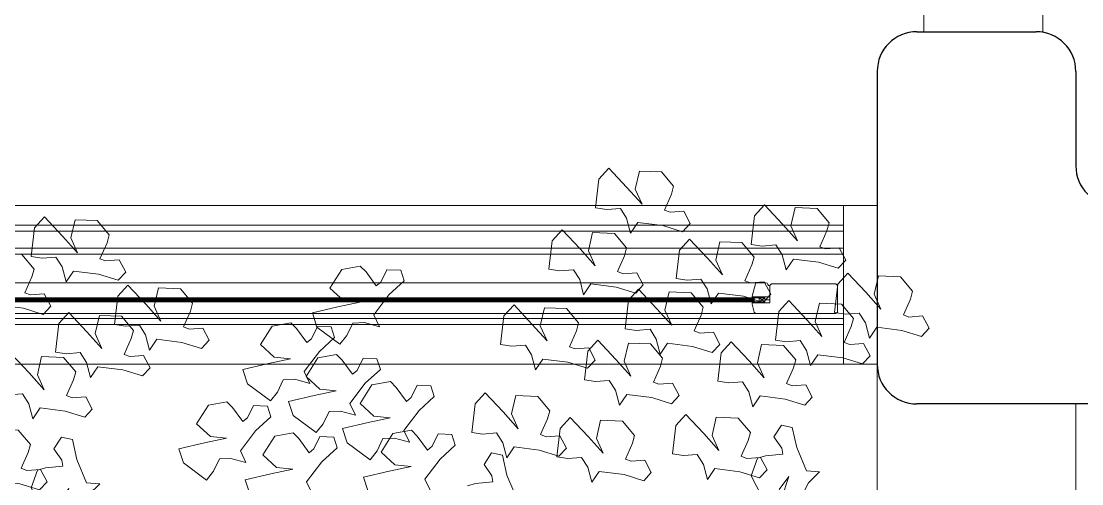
# Model space of a CAD drawing. Header units: metres. Extents: x -44 to 358, y -286 to 66.
# Drawn here: x 129.806 to 130.874, y -90.946 to -90.48 of the extents above; entities that cross this region are included whole.
import ezdxf

# ---------------------------------------------------------------- set-up
doc = ezdxf.new("R2010")
doc.units = ezdxf.units.M
doc.header["$LTSCALE"] = 0.3
for name, color, linetype, lineweight in [('A-DOOR', 7, 'Continuous', 5), ('A-WALL', 7, 'Continuous', 30), ('ARBOLES', 86, 'Continuous', 0), ('baños', 141, 'Continuous', 0), ('Columnas', 7, 'Continuous', 18), ('cristales', 131, 'Continuous', 0), ('muros bajitos', 252, 'Continuous', 5)]:
    doc.layers.add(name, color=color, linetype=linetype, lineweight=lineweight)

# ---------------------------------------------------------------- blocks, each defined once
blk = doc.blocks.new('TREES')
at = {"layer": 'ARBOLES', "color": 252, "true_color": 0x8da178}
for p, q in [((-0.02161, 0.17486), (-0.02471, 0.17078)), ((-0.01485, 0.16891), (-0.02161, 0.17486)), ((-0.01112, 0.1749), (-0.01194, 0.16854)), ((-0.00358, 0.17531), (-0.01112, 0.1749)), ((0.00101, 0.17078), (-0.00358, 0.17531)), ((-0.02471, 0.17078), (-0.02491, 0.16095)), ((-0.00918, 0.16367), (-0.01485, 0.16891)), ((-0.01194, 0.16854), (-0.00918, 0.16367)), ((-0.00134, 0.16237), (0.00054, 0.16802)), ((0.00054, 0.16802), (0.00101, 0.17078)), ((0.0432, 0.16738), (0.04237, 0.16102)), ((0.05074, 0.16779), (0.0432, 0.16738)), ((0.05533, 0.16326), (0.05074, 0.16779)), ((0.03271, 0.16734), (0.02961, 0.16326)), ((0.03947, 0.16139), (0.03271, 0.16734)), ((-0.02491, 0.16095), (-0.02107, 0.16073)), ((-0.02107, 0.16073), (-0.01644, 0.16153)), ((-0.01644, 0.16153), (-0.014, 0.1584)), ((0.00066, 0.16182), (-0.00134, 0.16237)), ((0.00528, 0.16262), (0.00066, 0.16182)), ((0.00788, 0.15862), (0.00528, 0.16262)), ((0.02961, 0.16326), (0.02941, 0.15343)), ((0.04514, 0.15615), (0.03947, 0.16139)), ((0.04237, 0.16102), (0.04514, 0.15615)), ((0.05297, 0.15485), (0.05486, 0.1605)), ((0.05486, 0.1605), (0.05533, 0.16326)), ((-0.014, 0.1584), (-0.01216, 0.15338)), ((-0.01216, 0.15338), (-0.01, 0.1573)), ((-0.01, 0.1573), (-0.00136, 0.15702)), ((-0.00136, 0.15702), (0.00556, 0.15556)), ((0.00556, 0.15556), (0.00788, 0.15862)), ((0.00817, 0.15327), (0.00508, 0.14919)), ((0.01493, 0.14732), (0.00817, 0.15327)), ((0.01866, 0.15331), (0.01784, 0.14695)), ((0.0262, 0.15372), (0.01866, 0.15331)), ((0.03079, 0.14919), (0.0262, 0.15372)), ((0.02941, 0.15343), (0.03325, 0.15321)), ((0.03325, 0.15321), (0.03788, 0.15401)), ((0.03788, 0.15401), (0.04032, 0.15089)), ((0.05497, 0.1543), (0.05297, 0.15485)), ((0.0596, 0.1551), (0.05497, 0.1543)), ((0.0622, 0.1511), (0.0596, 0.1551)), ((-0.03565, 0.15233), (-0.03874, 0.14824)), ((-0.02889, 0.14637), (-0.03565, 0.15233)), ((-0.02516, 0.15237), (-0.02598, 0.146)), ((-0.01762, 0.15277), (-0.02516, 0.15237)), ((-0.01303, 0.14824), (-0.01762, 0.15277)), ((0.00508, 0.14919), (0.00487, 0.13936)), ((0.03033, 0.14643), (0.03079, 0.14919)), ((0.04032, 0.15089), (0.04215, 0.14586)), ((0.04215, 0.14586), (0.04432, 0.14978)), ((0.04432, 0.14978), (0.05296, 0.1495)), ((0.05296, 0.1495), (0.05988, 0.14804)), ((0.05988, 0.14804), (0.0622, 0.1511)), ((-0.03874, 0.14824), (-0.03895, 0.13841)), ((-0.02321, 0.14113), (-0.02889, 0.14637)), ((-0.02598, 0.146), (-0.02321, 0.14113)), ((-0.01349, 0.14549), (-0.01303, 0.14824)), ((0.02061, 0.14208), (0.01493, 0.14732)), ((0.01784, 0.14695), (0.02061, 0.14208)), ((0.02844, 0.14078), (0.03033, 0.14643)), ((0.06337, 0.1467), (0.06028, 0.14261)), ((0.07013, 0.14075), (0.06337, 0.1467)), ((0.07386, 0.14674), (0.07304, 0.14037)), ((0.0814, 0.14715), (0.07386, 0.14674)), ((0.08599, 0.14262), (0.0814, 0.14715)), ((-0.01538, 0.13983), (-0.01349, 0.14549)), ((0.06028, 0.14261), (0.06008, 0.13278)), ((0.08553, 0.13986), (0.08599, 0.14262)), ((-0.03895, 0.13841), (-0.0351, 0.1382)), ((-0.0351, 0.1382), (-0.03048, 0.139)), ((-0.03048, 0.139), (-0.02803, 0.13587)), ((-0.01338, 0.13928), (-0.01538, 0.13983)), ((-0.00875, 0.14008), (-0.01338, 0.13928)), ((-0.00616, 0.13608), (-0.00875, 0.14008)), ((0.00487, 0.13936), (0.00872, 0.13914)), ((0.00872, 0.13914), (0.01334, 0.13994)), ((0.01334, 0.13994), (0.01579, 0.13681)), ((0.03044, 0.14023), (0.02844, 0.14078)), ((0.03507, 0.14103), (0.03044, 0.14023)), ((0.03766, 0.13703), (0.03507, 0.14103)), ((0.07581, 0.13551), (0.07013, 0.14075)), ((0.07304, 0.14037), (0.07581, 0.13551)), ((0.08364, 0.13421), (0.08553, 0.13986)), ((-0.02803, 0.13587), (-0.0262, 0.13084)), ((-0.0262, 0.13084), (-0.02404, 0.13476)), ((-0.02404, 0.13476), (-0.01539, 0.13448)), ((-0.00847, 0.13303), (-0.00616, 0.13608)), ((0.01044, 0.13493), (0.0029, 0.13452)), ((0.01502, 0.1304), (0.01044, 0.13493)), ((0.01579, 0.13681), (0.01762, 0.13179)), ((0.01762, 0.13179), (0.01978, 0.13571)), ((0.01978, 0.13571), (0.02843, 0.13543)), ((0.02843, 0.13543), (0.03535, 0.13397)), ((0.03535, 0.13397), (0.03766, 0.13703)), ((0.04409, 0.13543), (0.04099, 0.13135)), ((0.05085, 0.12948), (0.04409, 0.13543)), ((0.05458, 0.13547), (0.05376, 0.12911)), ((0.06212, 0.13588), (0.05458, 0.13547)), ((0.06671, 0.13135), (0.06212, 0.13588)), ((-0.10965, 0.13172), (-0.11306, 0.12498)), ((-0.10343, 0.13343), (-0.10965, 0.13172)), ((-0.10127, 0.13165), (-0.10343, 0.13343)), ((-0.09732, 0.12719), (-0.10127, 0.13165)), ((-0.09422, 0.13305), (-0.09584, 0.12864)), ((-0.08946, 0.1333), (-0.09422, 0.13305)), ((-0.08797, 0.12976), (-0.08946, 0.1333)), ((-0.01539, 0.13448), (-0.00847, 0.13303)), ((-0.00759, 0.13449), (-0.01069, 0.1304)), ((-0.00083, 0.12853), (-0.00759, 0.13449)), ((0.0029, 0.13452), (0.00207, 0.12816)), ((0.04099, 0.13135), (0.04079, 0.12152)), ((0.06008, 0.13278), (0.06392, 0.13257)), ((0.06392, 0.13257), (0.06855, 0.13337)), ((0.06624, 0.12859), (0.06671, 0.13135)), ((0.06855, 0.13337), (0.07099, 0.13024)), ((0.08564, 0.13366), (0.08364, 0.13421)), ((0.09027, 0.13446), (0.08564, 0.13366)), ((0.09286, 0.13046), (0.09027, 0.13446)), ((-0.09584, 0.12864), (-0.09732, 0.12719)), ((-0.0927, 0.1245), (-0.08797, 0.12976)), ((-0.01069, 0.1304), (-0.01089, 0.12057)), ((0.00484, 0.12329), (-0.00083, 0.12853)), ((0.00207, 0.12816), (0.00484, 0.12329)), ((0.01267, 0.12199), (0.01456, 0.12764)), ((0.01456, 0.12764), (0.01502, 0.1304)), ((0.05652, 0.12424), (0.05085, 0.12948)), ((0.05376, 0.12911), (0.05652, 0.12424)), ((0.06436, 0.12294), (0.06624, 0.12859)), ((0.07099, 0.13024), (0.07282, 0.12521)), ((0.07282, 0.12521), (0.07499, 0.12914)), ((0.07499, 0.12914), (0.08363, 0.12886)), ((0.08363, 0.12886), (0.09055, 0.1274)), ((0.09055, 0.1274), (0.09286, 0.13046)), ((-0.11306, 0.12498), (-0.10796, 0.12109)), ((-0.09726, 0.11716), (-0.0927, 0.1245)), ((-0.04966, 0.12511), (-0.05276, 0.12102)), ((-0.0429, 0.11916), (-0.04966, 0.12511)), ((-0.03917, 0.12515), (-0.04, 0.11878)), ((-0.03163, 0.12556), (-0.03917, 0.12515)), ((-0.02704, 0.12103), (-0.03163, 0.12556)), ((-0.10236, 0.12105), (-0.10974, 0.11876)), ((-0.10796, 0.12109), (-0.10236, 0.12105)), ((-0.05276, 0.12102), (-0.05296, 0.11119)), ((-0.02751, 0.11827), (-0.02704, 0.12103)), ((-0.01089, 0.12057), (-0.00705, 0.12035)), ((-0.00705, 0.12035), (-0.00242, 0.12116)), ((-0.00242, 0.12116), (0.00002, 0.11803)), ((0.01467, 0.12144), (0.01267, 0.12199)), ((0.0193, 0.12224), (0.01467, 0.12144)), ((0.02189, 0.11824), (0.0193, 0.12224)), ((0.04079, 0.12152), (0.04463, 0.1213)), ((0.04463, 0.1213), (0.04926, 0.1221)), ((0.04926, 0.1221), (0.0517, 0.11897)), ((0.06636, 0.12239), (0.06436, 0.12294)), ((0.07098, 0.12319), (0.06636, 0.12239)), ((0.07358, 0.11919), (0.07098, 0.12319)), ((-0.10974, 0.11876), (-0.11827, 0.11588)), ((-0.09494, 0.11332), (-0.09726, 0.11716)), ((-0.03723, 0.11392), (-0.0429, 0.11916)), ((-0.04, 0.11878), (-0.03723, 0.11392)), ((-0.0294, 0.11262), (-0.02751, 0.11827)), ((0.00002, 0.11803), (0.00185, 0.113)), ((0.00185, 0.113), (0.00402, 0.11692)), ((0.00402, 0.11692), (0.01266, 0.11664)), ((0.01266, 0.11664), (0.01958, 0.11519)), ((0.01958, 0.11519), (0.02189, 0.11824)), ((0.02569, 0.11947), (0.02259, 0.11538)), ((0.03245, 0.11351), (0.02569, 0.11947)), ((0.03618, 0.11951), (0.03536, 0.11314)), ((0.04372, 0.11991), (0.03618, 0.11951)), ((0.04831, 0.11538), (0.04372, 0.11991)), ((0.0517, 0.11897), (0.05354, 0.11394)), ((0.05354, 0.11394), (0.0557, 0.11787)), ((0.0557, 0.11787), (0.06434, 0.11759)), ((0.06434, 0.11759), (0.07126, 0.11613)), ((0.07126, 0.11613), (0.07358, 0.11919)), ((-0.11827, 0.11588), (-0.11628, 0.11116)), ((-0.10577, 0.10929), (-0.10414, 0.11369)), ((-0.10414, 0.11369), (-0.10021, 0.11425)), ((-0.10021, 0.11425), (-0.09494, 0.11332)), ((-0.02277, 0.11287), (-0.0274, 0.11207)), ((-0.01986, 0.11572), (-0.02296, 0.11163)), ((-0.02017, 0.10887), (-0.02277, 0.11287)), ((-0.0131, 0.10977), (-0.01986, 0.11572)), ((-0.00937, 0.11576), (-0.01019, 0.10939)), ((-0.00183, 0.11616), (-0.00937, 0.11576)), ((0.00276, 0.11163), (-0.00183, 0.11616)), ((0.02259, 0.11538), (0.02239, 0.10555)), ((0.03812, 0.10827), (0.03245, 0.11351)), ((0.03536, 0.11314), (0.03812, 0.10827)), ((0.04784, 0.11263), (0.04831, 0.11538)), ((-0.13157, 0.11013), (-0.13498, 0.10339)), ((-0.12535, 0.11184), (-0.13157, 0.11013)), ((-0.12319, 0.11006), (-0.12535, 0.11184)), ((-0.11924, 0.1056), (-0.12319, 0.11006)), ((-0.11614, 0.11146), (-0.11776, 0.10705)), ((-0.11628, 0.11116), (-0.10787, 0.10607)), ((-0.11138, 0.11171), (-0.11614, 0.11146)), ((-0.10989, 0.10817), (-0.11138, 0.11171)), ((-0.10787, 0.10607), (-0.10577, 0.10929)), ((-0.05296, 0.11119), (-0.04912, 0.11098)), ((-0.04912, 0.11098), (-0.04449, 0.11178)), ((-0.04449, 0.11178), (-0.04205, 0.10865)), ((-0.0274, 0.11207), (-0.0294, 0.11262)), ((-0.02296, 0.11163), (-0.02316, 0.1018)), ((-0.00743, 0.10452), (-0.0131, 0.10977)), ((-0.01019, 0.10939), (-0.00743, 0.10452)), ((0.00229, 0.10888), (0.00276, 0.11163)), ((0.04596, 0.10697), (0.04784, 0.11263)), ((-0.11776, 0.10705), (-0.11924, 0.1056)), ((-0.11462, 0.10291), (-0.10989, 0.10817)), ((-0.04205, 0.10865), (-0.04022, 0.10362)), ((-0.04022, 0.10362), (-0.03805, 0.10755)), ((-0.03805, 0.10755), (-0.02941, 0.10727)), ((-0.02941, 0.10727), (-0.02249, 0.10581)), ((-0.02249, 0.10581), (-0.02017, 0.10887)), ((0.00041, 0.10322), (0.00229, 0.10888)), ((0.02239, 0.10555), (0.02623, 0.10534)), ((0.02623, 0.10534), (0.03086, 0.10614)), ((0.03086, 0.10614), (0.0333, 0.10301)), ((0.04795, 0.10642), (0.04596, 0.10697)), ((0.05258, 0.10722), (0.04795, 0.10642)), ((0.05518, 0.10322), (0.05258, 0.10722)), ((-0.13498, 0.10339), (-0.12988, 0.0995)), ((-0.11918, 0.09557), (-0.11462, 0.10291)), ((-0.10869, 0.10246), (-0.11491, 0.10075)), ((-0.10654, 0.10068), (-0.10869, 0.10246)), ((-0.09949, 0.10209), (-0.10111, 0.09768)), ((-0.09473, 0.10233), (-0.09949, 0.10209)), ((-0.09324, 0.0988), (-0.09473, 0.10233)), ((-0.01932, 0.10159), (-0.01469, 0.10239)), ((-0.01469, 0.10239), (-0.01225, 0.09926)), ((0.0024, 0.10267), (0.00041, 0.10322)), ((0.00703, 0.10347), (0.0024, 0.10267)), ((0.00963, 0.09947), (0.00703, 0.10347)), ((0.0333, 0.10301), (0.03514, 0.09798)), ((0.03514, 0.09798), (0.0373, 0.1019)), ((0.0373, 0.1019), (0.04594, 0.10162)), ((0.05286, 0.10017), (0.05518, 0.10322)), ((-0.12428, 0.09946), (-0.13166, 0.09717)), ((-0.12988, 0.0995), (-0.12428, 0.09946)), ((-0.11491, 0.10075), (-0.11833, 0.09402)), ((-0.10259, 0.09622), (-0.10654, 0.10068)), ((-0.09796, 0.09354), (-0.09324, 0.0988)), ((-0.02316, 0.1018), (-0.01932, 0.10159)), ((-0.01225, 0.09926), (-0.01041, 0.09423)), ((0.00731, 0.09642), (0.00963, 0.09947)), ((0.04594, 0.10162), (0.05286, 0.10017)), ((-0.13166, 0.09717), (-0.14019, 0.09429)), ((-0.11686, 0.09173), (-0.11918, 0.09557)), ((-0.10111, 0.09768), (-0.10259, 0.09622)), ((-0.08941, 0.09494), (-0.09563, 0.09324)), ((-0.08726, 0.09316), (-0.08941, 0.09494)), ((-0.07545, 0.09481), (-0.08021, 0.09457)), ((-0.07396, 0.09128), (-0.07545, 0.09481)), ((-0.01041, 0.09423), (-0.00825, 0.09816)), ((-0.00825, 0.09816), (0.00039, 0.09787)), ((0.00039, 0.09787), (0.00731, 0.09642)), ((-0.14019, 0.09429), (-0.1382, 0.08957)), ((-0.12768, 0.0877), (-0.12606, 0.0921)), ((-0.12606, 0.0921), (-0.12213, 0.09266)), ((-0.12213, 0.09266), (-0.11686, 0.09173)), ((-0.11833, 0.09402), (-0.11323, 0.09013)), ((-0.10253, 0.08619), (-0.09796, 0.09354)), ((-0.09563, 0.09324), (-0.09905, 0.0865)), ((-0.0833, 0.0887), (-0.08726, 0.09316)), ((-0.08021, 0.09457), (-0.08183, 0.09016)), ((-0.07868, 0.08602), (-0.07396, 0.09128)), ((-0.05666, 0.09413), (-0.05976, 0.09004)), ((-0.0499, 0.08818), (-0.05666, 0.09413)), ((-0.04617, 0.09417), (-0.04699, 0.0878)), ((-0.03863, 0.09457), (-0.04617, 0.09417)), ((-0.03404, 0.09004), (-0.03863, 0.09457)), ((0.01256, 0.09318), (0.00946, 0.08909)), ((0.01932, 0.08723), (0.01256, 0.09318)), ((0.02305, 0.09322), (0.02222, 0.08685)), ((0.03059, 0.09363), (0.02305, 0.09322)), ((0.03517, 0.08909), (0.03059, 0.09363)), ((0.04553, 0.09265), (0.04337, 0.0884)), ((0.04934, 0.09217), (0.04553, 0.09265)), ((0.05154, 0.08545), (0.04934, 0.09217)), ((-0.1382, 0.08957), (-0.12979, 0.08448)), ((-0.12979, 0.08448), (-0.12768, 0.0877)), ((-0.11501, 0.08779), (-0.12354, 0.08492)), ((-0.10763, 0.09009), (-0.11501, 0.08779)), ((-0.11323, 0.09013), (-0.10763, 0.09009)), ((-0.08183, 0.09016), (-0.0833, 0.0887)), ((-0.05976, 0.09004), (-0.05996, 0.08021)), ((-0.04423, 0.08293), (-0.0499, 0.08818)), ((-0.04699, 0.0878), (-0.04423, 0.08293)), ((-0.03451, 0.08729), (-0.03404, 0.09004)), ((-0.02688, 0.08848), (-0.02998, 0.0844)), ((-0.02012, 0.08253), (-0.02688, 0.08848)), ((-0.01639, 0.08852), (-0.01721, 0.08216)), ((-0.00885, 0.08893), (-0.01639, 0.08852)), ((-0.00426, 0.0844), (-0.00885, 0.08893)), ((0.00946, 0.08909), (0.00926, 0.07926)), ((0.03471, 0.08634), (0.03517, 0.08909)), ((0.04337, 0.0884), (0.04638, 0.08479)), ((-0.12354, 0.08492), (-0.12155, 0.08019)), ((-0.10021, 0.08235), (-0.10253, 0.08619)), ((-0.09905, 0.0865), (-0.09394, 0.08261)), ((-0.08324, 0.07867), (-0.07868, 0.08602)), ((-0.03639, 0.08163), (-0.03451, 0.08729)), ((-0.02998, 0.0844), (-0.03018, 0.07457)), ((-0.00472, 0.08164), (-0.00426, 0.0844)), ((0.02499, 0.08198), (0.01932, 0.08723)), ((0.02222, 0.08685), (0.02499, 0.08198)), ((0.03282, 0.08069), (0.03471, 0.08634)), ((0.04638, 0.08479), (0.0469, 0.08279)), ((0.05561, 0.07782), (0.05154, 0.08545)), ((-0.15083, 0.08104), (-0.15425, 0.07431)), ((-0.14461, 0.08275), (-0.15083, 0.08104)), ((-0.14246, 0.08097), (-0.14461, 0.08275)), ((-0.13851, 0.07651), (-0.14246, 0.08097)), ((-0.13541, 0.08237), (-0.13703, 0.07796)), ((-0.13065, 0.08262), (-0.13541, 0.08237)), ((-0.12916, 0.07909), (-0.13065, 0.08262)), ((-0.12155, 0.08019), (-0.11314, 0.0751)), ((-0.11103, 0.07832), (-0.10941, 0.08273)), ((-0.10941, 0.08273), (-0.10548, 0.08328)), ((-0.10548, 0.08328), (-0.10021, 0.08235)), ((-0.09572, 0.08028), (-0.10426, 0.0774)), ((-0.08835, 0.08257), (-0.09572, 0.08028)), ((-0.09394, 0.08261), (-0.08835, 0.08257)), ((-0.05996, 0.08021), (-0.05612, 0.08)), ((-0.05612, 0.08), (-0.05149, 0.0808)), ((-0.05149, 0.0808), (-0.04905, 0.07767)), ((-0.0344, 0.08108), (-0.03639, 0.08163)), ((-0.02977, 0.08188), (-0.0344, 0.08108)), ((-0.02717, 0.07788), (-0.02977, 0.08188)), ((-0.01445, 0.07729), (-0.02012, 0.08253)), ((-0.01721, 0.08216), (-0.01445, 0.07729)), ((-0.00661, 0.07599), (-0.00472, 0.08164)), ((0.03482, 0.08013), (0.03282, 0.08069)), ((0.03945, 0.08094), (0.03482, 0.08013)), ((0.03844, 0.08062), (0.03681, 0.07438)), ((0.04106, 0.08159), (0.03844, 0.08062)), ((0.04205, 0.07694), (0.03945, 0.08094)), ((0.0469, 0.08279), (0.04106, 0.08159)), ((-0.13703, 0.07796), (-0.13851, 0.07651)), ((-0.13388, 0.07382), (-0.12916, 0.07909)), ((-0.11314, 0.0751), (-0.11103, 0.07832)), ((-0.10426, 0.0774), (-0.10227, 0.07267)), ((-0.08688, 0.07727), (-0.0903, 0.07054)), ((-0.08066, 0.07898), (-0.08688, 0.07727)), ((-0.08093, 0.07484), (-0.08324, 0.07867)), ((-0.07851, 0.0772), (-0.08066, 0.07898)), ((-0.07456, 0.07274), (-0.07851, 0.0772)), ((-0.07146, 0.0786), (-0.07308, 0.07419)), ((-0.0667, 0.07885), (-0.07146, 0.0786)), ((-0.06521, 0.07532), (-0.0667, 0.07885)), ((-0.04905, 0.07767), (-0.04722, 0.07264)), ((-0.04722, 0.07264), (-0.04505, 0.07657)), ((-0.04505, 0.07657), (-0.03641, 0.07628)), ((-0.02949, 0.07483), (-0.02717, 0.07788)), ((0.00926, 0.07926), (0.0131, 0.07905)), ((0.0131, 0.07905), (0.01773, 0.07985)), ((0.01773, 0.07985), (0.02017, 0.07672)), ((0.02017, 0.07672), (0.022, 0.07169)), ((0.03973, 0.07388), (0.04205, 0.07694)), ((0.0601, 0.07791), (0.05561, 0.07782)), ((0.05666, 0.07381), (0.0601, 0.07791)), ((-0.15425, 0.07431), (-0.14915, 0.07041)), ((-0.13844, 0.06648), (-0.13388, 0.07382)), ((-0.12096, 0.07428), (-0.12718, 0.07257)), ((-0.11881, 0.0725), (-0.12096, 0.07428)), ((-0.11176, 0.0739), (-0.11338, 0.0695)), ((-0.107, 0.07415), (-0.11176, 0.0739)), ((-0.10551, 0.07062), (-0.107, 0.07415)), ((-0.09175, 0.0708), (-0.09013, 0.07521)), ((-0.09013, 0.07521), (-0.0862, 0.07576)), ((-0.0862, 0.07576), (-0.08093, 0.07484)), ((-0.07308, 0.07419), (-0.07456, 0.07274)), ((-0.06993, 0.07005), (-0.06521, 0.07532)), ((-0.0526, 0.07388), (-0.05477, 0.06963)), ((-0.0488, 0.0734), (-0.0526, 0.07388)), ((-0.0466, 0.06668), (-0.0488, 0.0734)), ((-0.03641, 0.07628), (-0.02949, 0.07483)), ((-0.03018, 0.07457), (-0.02634, 0.07435)), ((-0.02634, 0.07435), (-0.02171, 0.07515)), ((-0.02171, 0.07515), (-0.01926, 0.07202)), ((-0.00461, 0.07544), (-0.00661, 0.07599)), ((0.00002, 0.07624), (-0.00461, 0.07544)), ((0.00261, 0.07224), (0.00002, 0.07624)), ((0.022, 0.07169), (0.02417, 0.07562)), ((0.02417, 0.07562), (0.03281, 0.07534)), ((0.03281, 0.07534), (0.03973, 0.07388)), ((0.03681, 0.07438), (0.04093, 0.06805)), ((0.04686, 0.07052), (0.04969, 0.07535)), ((0.04969, 0.07535), (0.04799, 0.06782)), ((0.05517, 0.07013), (0.05666, 0.07381)), ((-0.14355, 0.07037), (-0.15093, 0.06808)), ((-0.14915, 0.07041), (-0.14355, 0.07037)), ((-0.12718, 0.07257), (-0.1306, 0.06584)), ((-0.11486, 0.06804), (-0.11881, 0.0725)), ((-0.11338, 0.0695), (-0.11486, 0.06804)), ((-0.11023, 0.06535), (-0.10551, 0.07062)), ((-0.10227, 0.07267), (-0.09385, 0.06758)), ((-0.09385, 0.06758), (-0.09175, 0.0708)), ((-0.0903, 0.07054), (-0.0852, 0.06664)), ((-0.07449, 0.06271), (-0.06993, 0.07005)), ((-0.05477, 0.06963), (-0.05176, 0.06602)), ((-0.01926, 0.07202), (-0.01743, 0.06699)), ((-0.01743, 0.06699), (-0.01527, 0.07092)), ((-0.01527, 0.07092), (-0.00663, 0.07064)), ((-0.00663, 0.07064), (0.00029, 0.06918)), ((0.00029, 0.06918), (0.00261, 0.07224)), ((-0.15093, 0.06808), (-0.15946, 0.0652)), ((-0.13613, 0.06264), (-0.13844, 0.06648)), ((-0.1306, 0.06584), (-0.1255, 0.06194)), ((-0.0796, 0.0666), (-0.08697, 0.06431)), ((-0.0852, 0.06664), (-0.0796, 0.0666)), ((-0.05176, 0.06602), (-0.05124, 0.06402)), ((-0.04252, 0.05906), (-0.0466, 0.06668)), ((-0.15946, 0.0652), (-0.15747, 0.06048)), ((-0.14695, 0.05861), (-0.14533, 0.06302)), ((-0.14533, 0.06302), (-0.1414, 0.06357)), ((-0.1414, 0.06357), (-0.13613, 0.06264)), ((-0.1199, 0.0619), (-0.12728, 0.05961)), ((-0.1255, 0.06194), (-0.1199, 0.0619)), ((-0.1148, 0.05801), (-0.11023, 0.06535)), ((-0.08697, 0.06431), (-0.09551, 0.06143)), ((-0.07218, 0.05887), (-0.07449, 0.06271)), ((-0.05708, 0.06282), (-0.0597, 0.06185)), ((-0.05124, 0.06402), (-0.05708, 0.06282)), ((-0.15747, 0.06048), (-0.14906, 0.05539)), ((-0.14906, 0.05539), (-0.14695, 0.05861)), ((-0.12728, 0.05961), (-0.13581, 0.05674)), ((-0.09551, 0.06143), (-0.09352, 0.05671)), ((-0.13581, 0.05674), (-0.13382, 0.05201)), ((-0.11248, 0.05417), (-0.1148, 0.05801))]:
    blk.add_line(p, q, dxfattribs=at)
blk = doc.blocks.new('P90')
at = {"layer": 'A-DOOR'}
for p, q in [((-0.0476, -0.8576), (0.6364, -0.5264)), ((0.6473, -0.5489), (0.6364, -0.5264)), ((0.5843, -0.5517), (0.58, -0.5427)), ((0.5992, -0.5445), (0.5949, -0.5355)), ((-0.0368, -0.88), (0.6473, -0.5489)), ((0.5952, -0.5741), (0.5995, -0.5831)), ((0.6101, -0.5669), (0.6144, -0.5759)), ((-0.0368, -0.88), (-0.0476, -0.8576))]:
    blk.add_line(p, q, dxfattribs=at)
for points in [[(-0.06, -0.02), (-0.06, -0.05), (-0.12, -0.05), (-0.12, 0), (0, 0), (0, -0.02)], [(-0.0668, -0.88), (-0.0668, -0.85), (-0.1268, -0.85), (-0.1268, -0.9), (-0.0068, -0.9), (-0.0068, -0.88)]]:
    blk.add_lwpolyline(points, close=True, dxfattribs=at)
blk.add_arc((-0.3259, -1.105), 1.1228, 31.0139, 75.0797, dxfattribs=at)
for points in [[(0.5812, -0.5096), (0.5857, -0.5096), (0.5933, -0.5141), (0.5977, -0.5218), (0.5977, -0.5306), (0.5933, -0.5383), (0.5856, -0.5427), (0.5767, -0.5427), (0.5691, -0.5383), (0.5647, -0.5306), (0.5647, -0.5217), (0.5691, -0.514), (0.5768, -0.5096), (0.5812, -0.5096)], [(0.6133, -0.5758), (0.6177, -0.5758), (0.6254, -0.5803), (0.6298, -0.5879), (0.6298, -0.5968), (0.6253, -0.6045), (0.6176, -0.6089), (0.6088, -0.6089), (0.6011, -0.6044), (0.5967, -0.5967), (0.5967, -0.5879), (0.6011, -0.5802), (0.6088, -0.5758), (0.6133, -0.5758)]]:
    blk.add_open_spline(points, degree=2, dxfattribs=at)
blk = doc.blocks.new('A$C6528a993')
at = {"layer": 'A-DOOR'}
for p, q in [((22.4, 1.1001), (24.3, 1.1001)), ((24.266, 0.9401), (24.266, 1.1001)), ((24.3, 1.1001), (24.3, 0.9401)), ((22.434, 1.0801), (24.266, 1.0801)), ((23.3972, 1.0221), (24.1788, 1.0221)), ((24.192, 1.0196), (24.1935, 1.0211)), ((24.192, 1.0021), (24.192, 1.0196)), ((24.1935, 1.0211), (24.2585, 1.0211)), ((24.2585, 1.0211), (24.26, 1.0196)), ((24.26, 1.0196), (24.26, 0.9926)), ((24.187, 1.0031), (24.181, 1.0071)), ((24.187, 1.0071), (24.181, 1.0031)), ((24.192, 1.0051), (24.187, 1.0051)), ((24.192, 1.0051), (24.187, 1.0051)), ((24.174, 1.0016), (24.1745, 1.0021)), ((24.174, 1.0006), (24.174, 1.0016)), ((24.176, 0.9925), (24.174, 1.0006)), ((24.1745, 1.0021), (24.192, 1.0021)), ((24.1779, 0.9911), (23.3981, 0.9911)), ((24.1779, 0.9911), (24.176, 0.9925)), ((24.2585, 0.9911), (24.1779, 0.9911)), ((24.26, 0.9926), (24.2585, 0.9911)), ((22.434, 0.9801), (24.266, 0.9801)), ((22.4, 0.9401), (24.3, 0.9401))]:
    blk.add_line(p, q, dxfattribs=at)
at = {"layer": 'A-DOOR', "color": 8}
for p, q in [((22.434, 1.0741), (24.266, 1.0741)), ((24.266, 1.0571), (23.384, 1.0571)), ((24.266, 1.0511), (23.384, 1.0511)), ((22.434, 0.9861), (24.266, 0.9861))]:
    blk.add_line(p, q, dxfattribs=at)
at = {"layer": 'A-DOOR'}
blk.add_lwpolyline([(24.1899, 1.0206, 0.341999), (24.1918, 1.0191), (24.192, 1.0187), (24.192, 1.0091), (24.191, 1.0081), (24.174, 1.0081), (24.174, 1.0086), (24.1773, 1.021, -0.339454), (24.1788, 1.0221), (24.1879, 1.0221, -0.341999)], format="xyb", close=True, dxfattribs=at)
at = {"layer": 'A-DOOR', "color": 7}
blk.add_lwpolyline([(24.187, 1.0071), (23.389, 1.0071), (23.389, 1.0031), (24.187, 1.0031)], close=True, dxfattribs=at)
at = {"layer": 'A-DOOR'}
for points in [[(24.187, 1.0031), (23.389, 1.0031), (23.389, 1.0071), (24.187, 1.0071)], [(24.1745, 1.0071), (24.1865, 1.0071), (24.1865, 1.0081), (24.1745, 1.0081)], [(24.181, 1.0031), (24.176, 1.0031), (24.176, 1.0071), (24.181, 1.0071)], [(24.187, 1.0031), (24.181, 1.0031), (24.181, 1.0071), (24.187, 1.0071)], [(24.192, 1.0051), (24.187, 1.0051), (24.187, 1.0051), (24.192, 1.0051)], [(24.1745, 1.0021), (24.1865, 1.0021), (24.1865, 1.0031), (24.1745, 1.0031)]]:
    blk.add_lwpolyline(points, close=True, dxfattribs=at)
at = {"layer": 'A-WALL'}
for p, q in [((24.34, 1.2751), (24.46, 1.2751)), ((24.3, 1.2351), (24.3, 0.9401)), ((24.5, 1.2351), (24.5, 1.1401)), ((25.485, 0.9001), (24.34, 0.9001))]:
    blk.add_line(p, q, dxfattribs=at)
for centre, start, end in [((24.34, 1.2351), 90, 180), ((24.46, 1.2351), 0, 90), ((24.54, 1.1401), 180, 270), ((24.34, 0.9401), 180, 270)]:
    blk.add_arc(centre, 0.04, start, end, dxfattribs=at)
at = {"layer": 'cristales', "const_width": 0.004}
blk.add_lwpolyline([(24.176, 1.0051), (23.4, 1.0051)], dxfattribs=at)
at = {"layer": 'muros bajitos'}
for p, q in [((24.3, 0.9401), (24.3, 0.5401)), ((24.5, 0.9001), (24.5, 0.3401))]:
    blk.add_line(p, q, dxfattribs=at)
at = {"layer": 'A-DOOR', "xscale": -1}
blk.add_blockref('P90', (24.34, 2.1751), dxfattribs=at)
at = {"layer": 'ARBOLES', "xscale": 2.935254890295517, "yscale": 2.935254890295517, "zscale": 2.935254890295517, "rotation": 354.6252016265699}
for p in [(24.045, 0.6206), (23.32, 0.6085)]:
    blk.add_blockref('TREES', p, dxfattribs=at)
at = {"layer": 'baños', "linetype": 'Continuous', "flags": 8}
for tag, p in [('MODELNUMBER', (17.4854, 20.4812, 0)), ('TRADENAME', (17.4854, 20.4811, 0)), ('MATERIAL', (17.4854, 20.4811, 0)), ('PRODUCT', (17.4854, 20.4811, 0)), ('MODELNUMBER', (18.6601, 20.4812, 0)), ('MATERIAL', (18.6601, 20.4811, 0)), ('PRODUCT', (18.6601, 20.4811, 0)), ('TRADENAME', (18.6601, 20.4811, 0))]:
    blk.add_attdef(tag, p, '', height=0.0000254, rotation=180.0001, dxfattribs=at)

msp = doc.modelspace()

# ---------------------------------------------------------------- block references
at = {"layer": 'Columnas', "ltscale": 0.2}
msp.add_blockref('A$C6528a993', (106.3680161, -91.7655702), dxfattribs=at)

doc.saveas('drawing.dxf')
